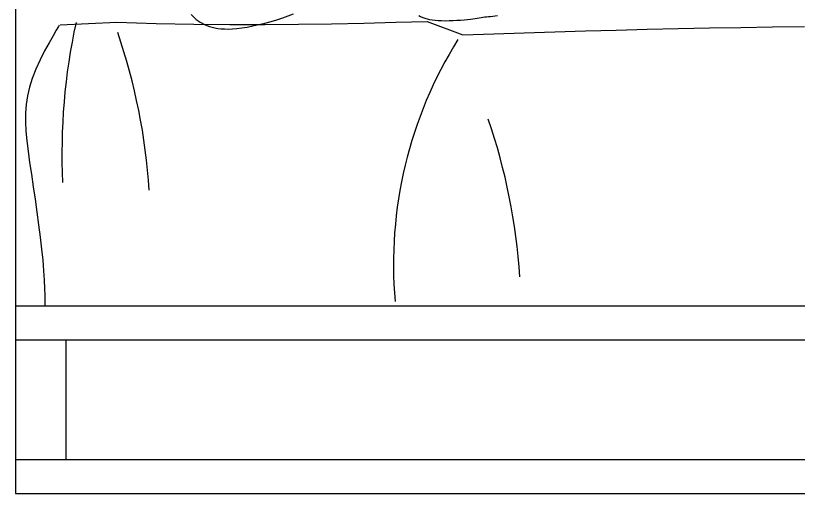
# Model space of a CAD drawing. Header units: inches. Extents: x 4.1 to 46.6, y 13.1 to 37.9.
# Drawn here: x 10.772 to 11.273, y 32.096 to 32.402 of the extents above; entities that cross this region are included whole.
import ezdxf

# ---------------------------------------------------------------- set-up
doc = ezdxf.new("R2010")
doc.units = ezdxf.units.IN
doc.header["$MEASUREMENT"] = 0
doc.layers.add('02', color=2, linetype='Continuous')
doc.layers.add('4', color=4, linetype='Continuous')

msp = doc.modelspace()

# ---------------------------------------------------------------- linework, layer by layer
at = {"layer": '02'}
for p, q in [((10.77172522739741, 32.6364871588203), (10.77172522739741, 32.0964871588267)), ((10.77172522739741, 32.19488715882929), (11.79772522723536, 32.19488715882929)), ((10.80412522730651, 32.11808715881946), (10.80412522730651, 32.19488715882929)), ((10.77172522739741, 32.11808715881946), (11.79772522723536, 32.11808715881946))]:
    msp.add_line(p, q, dxfattribs=at)
for points in [[(10.88411602870795, 32.40313385783978), (10.88516429233599, 32.40207072957585), (10.88625578004169, 32.40104526941016), (10.88740428680788, 32.40007539264209), (10.88861625040184, 32.3991661523078), (10.88989626922879, 32.39831938589217), (10.8912489414611, 32.39753693085098), (10.89267886527117, 32.39682062464001), (10.89419063952985, 32.39617230472962), (10.89578886194388, 32.39559380859012), (10.89747813138413, 32.39508697369186), (10.89926641787636, 32.39465516873045), (10.90117518025684, 32.39430788727353), (10.90322924991372, 32.394056154114), (10.90545345707099, 32.39391099408843), (10.90787263334963, 32.39388343198974), (10.91051160897362, 32.39398449259627), (10.91339521556395, 32.39422520074461), (10.91654828357744, 32.39461658122767), (10.91997970318656, 32.39516521830686), (10.92363460109803, 32.39585993405947), (10.92744216326858, 32.39668511000221), (10.93133157565492, 32.39762512769542), (10.93523202398094, 32.3986643686558), (10.93907269420336, 32.39978721442915), (10.94278277204606, 32.40097804653217), (10.94629144369858, 32.40222124649611), (10.94954322259176, 32.40350150211182)], [(11.02979203224416, 32.40253484076405), (11.03106530713151, 32.40189188019306), (11.03237077038969, 32.40131598721658), (11.03373325270834, 32.40080808056976), (11.03517758524279, 32.40036907898778), (11.03672859868269, 32.3999999011767), (11.03841112418334, 32.39970146587169), (11.04024999243441, 32.39947469182246), (11.04227003435838, 32.39932049774964), (11.04448259276572, 32.39923827116311), (11.04684505615617, 32.39922127465709), (11.04930132538314, 32.39926123964418), (11.05179530083436, 32.3993498975224), (11.05427088313039, 32.3994789796607), (11.05667197242613, 32.39964021747167), (11.05894246957499, 32.39982534232425), (11.06102627496469, 32.40002608563103), (11.0628826166899, 32.40023494440996), (11.06453203437152, 32.40044747807136), (11.06601039417322, 32.40066001174731), (11.06735356365564, 32.40086887046803), (11.0685974092153, 32.40107037932196), (11.06977779818001, 32.40126086339754), (11.07093059694628, 32.40143664773953), (11.07209167284194, 32.40159405745092), (11.07329204752344, 32.40173213417168), (11.07454336368713, 32.40186078586433), (11.07585241952214, 32.40199263710113), (11.07722601251911, 32.4021403124398), (11.07867094040151, 32.40231643642349), (11.08019400135848, 32.40253363362447)], [(10.80021446691129, 32.39647658533525), (10.83654912029627, 32.39819537273891), (10.86169620141621, 32.39741745157974), (10.88577560316074, 32.39694461059574), (10.90891899940792, 32.39673507141291), (10.93125806287165, 32.3967470556718), (10.95292446742999, 32.39693878498386), (10.97404988649535, 32.3972684809751), (10.99475458128612, 32.39769832244659), (11.015113166573, 32.39820631689966), (11.03518884446706, 32.39877442905438), (11.05812666848536, 32.39015054675568), (11.07782613932389, 32.39078478835748), (11.09743231049973, 32.39142504173381), (11.11700838458958, 32.39205327156108), (11.13661756393734, 32.39265144255936), (11.15631352066296, 32.39320452527775), (11.17611180482666, 32.39370951385811), (11.19601843603189, 32.39416640828588), (11.21603943364929, 32.39457520856106), (11.23618081751513, 32.39493591468366), (11.25644860676724, 32.39524852666821), (11.27684882170755, 32.39551304448563)], [(10.79966836310226, 32.39624247243503), (10.79915233449313, 32.39542063266438), (10.7977443114319, 32.39312155217797), (10.79565438841703, 32.38959488917774), (10.79309265948135, 32.38509030190929), (10.7902692191233, 32.37985744855999), (10.78739416160855, 32.37414598736089), (10.78467758120271, 32.36820557654303), (10.78232957217145, 32.36228587430836), (10.78051665033448, 32.35657790639837), (10.77923101842637, 32.35103816849463), (10.77842130050297, 32.34556452381824), (10.77803612038727, 32.34005483559034), (10.77802410236794, 32.33440696698838), (10.7783338705008, 32.32851878124805), (10.7789140488417, 32.32228814156136), (10.77971326144646, 32.31561291114943), (10.78068113400835, 32.30842808275068), (10.78177129760618, 32.30081716726002), (10.78293838518906, 32.29290080511876), (10.78413702924038, 32.28479963673911), (10.78532186270925, 32.27663430259148), (10.78644751807909, 32.26852544308807), (10.78746862829897, 32.26059369864109), (10.78833982608515, 32.25295970973551), (10.78902737357888, 32.24574295134974), (10.78954405131984, 32.23905823688713), (10.78991426927271, 32.23301921431724), (10.79016243716936, 32.22773953159506), (10.79031296544011, 32.22333283671927), (10.79039026358399, 32.21991277764485), (10.79041874203133, 32.21759300235593), (10.79042281028117, 32.21648715882205)]]:
    msp.add_lwpolyline(points, dxfattribs=at)
for centre, radius, start, end in [((11.19288833420026, 32.31443242609842), 0.3915457533334871, 167.6533424981022, 182.7628398710877), ((10.46661571533653, 32.26475766153183), 0.3915457533334871, 3.786230143529984, 18.89572748727053), ((11.28413725671592, 32.24354201503323), 0.270474213280994, 147.9341831190281, 185.1088121935241), ((10.70391840351979, 32.20935303114405), 0.3915457533334871, 3.786230143529984, 18.89572748727053)]:
    msp.add_arc(centre, radius, start, end, dxfattribs=at)
at = {"layer": '4'}
for p, q in [((10.77172522739741, 32.21648715882205), (11.81932522732998, 32.21648715882205)), ((10.77172522739741, 32.0964871588267), (11.81932522732998, 32.0964871588267))]:
    msp.add_line(p, q, dxfattribs=at)

doc.saveas('drawing.dxf')
